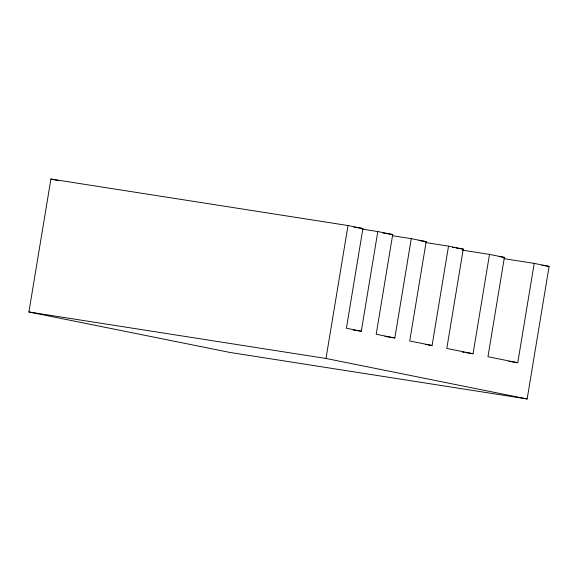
<?xml version="1.0" encoding="UTF-8"?>
<svg xmlns="http://www.w3.org/2000/svg" width="578" height="578" viewBox="0 0 578 578"><rect width="100%" height="100%" fill="white"/><g stroke="black" fill="none" stroke-linecap="round" stroke-linejoin="round"><path stroke-width="0.87" d="M503.864 258.641L534.202 263.387L549.1 266.386L527.15 398.957L230.051 352.457L28.9 311.976L50.907 179.043L348.007 225.543L362.912 228.541L346.403 328.239L361.301 331.237L377.81 231.54L362.644 229.17M527.15 398.957L325.999 358.476L348.007 225.543M377.81 231.54L392.708 234.538L376.206 334.236L394.832 337.986L411.276 238.649L392.534 235.716M411.276 238.649L426.174 241.647L409.73 340.984L432.077 345.478L448.521 246.149L425.329 242.514M448.521 246.149L463.245 249.111L446.801 348.44L473.057 353.729L489.501 254.392L462.732 250.202M489.501 254.392L504.399 257.391L487.955 356.727L517.758 362.724L534.202 263.387M353.989 227.147L362.912 228.541M382.896 233.006L392.708 234.538M419.036 240.535L426.174 241.647M452.538 247.435L454.322 247.716M456.107 247.991L463.245 249.111M499.045 256.553L504.399 257.391M541.962 265.273L549.1 266.386M353.274 329.98L361.301 331.237M385.013 336.447L394.832 337.986M425.834 344.502L432.077 345.478M462.349 352.053L464.134 352.334M465.919 352.609L473.057 353.729M508.835 361.329L517.758 362.724M28.9 311.976L325.999 358.476M50.907 179.043L58.797 180.632"/></g></svg>
